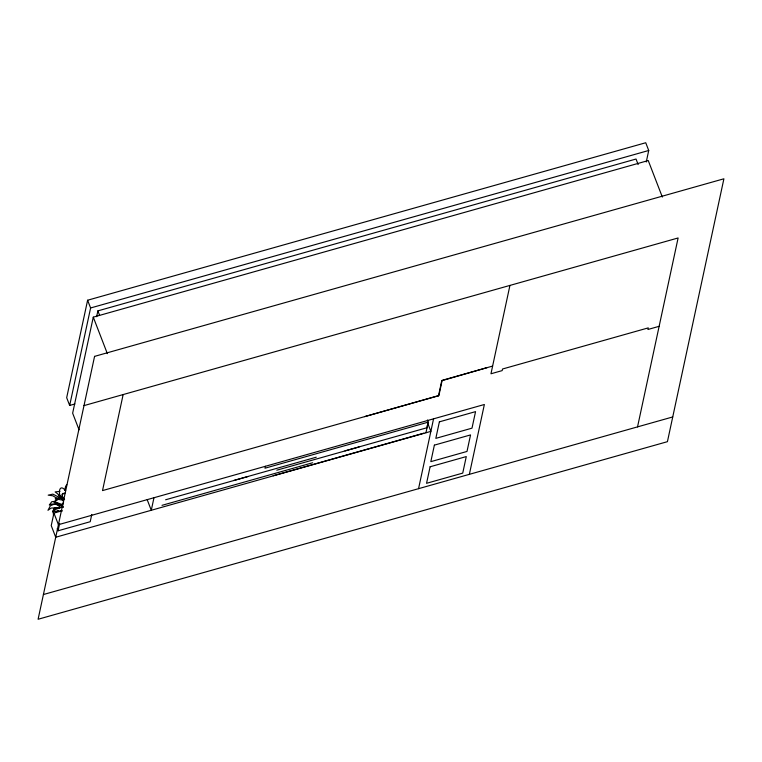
<?xml version="1.0" encoding="UTF-8"?>
<svg xmlns="http://www.w3.org/2000/svg" width="762" height="762" viewBox="0 0 762 762"><rect width="100%" height="100%" fill="white"/><g stroke="black" fill="none" stroke-linecap="round" stroke-linejoin="round"><path stroke-width="1.14" d="M64.76 490.357L65.608 486.308L66.808 484.727M646.252 162.001L648.719 150.485L645.738 142.742L87.611 300.228L66.675 397.707L69.666 405.451L74.914 403.965M69.666 405.451L90.602 307.972L87.611 300.228M662.33 197.044L648.243 160.553L93.278 317.154L72.647 413.195L79.048 429.778M61.893 510.835L53.931 513.083L51.235 525.628L55.721 537.239L430.863 431.378L427.549 422.777M96.622 316.697L97.879 310.877L636.022 159.029L638.156 164.554M91.783 514.445L90.221 521.713L58.074 530.781L59.636 523.513M123.149 394.564L102.518 490.595L438.864 395.688L442.16 380.324L492.614 366.084M153.972 497.729L151.276 510.273L147.209 499.72M265.386 466.287L264.976 468.211L428.234 422.148L427.406 419.995M364.665 416.623L438.55 395.63M425.948 432.768L428.234 422.148M418.557 488.671L433.559 418.833M438.512 395.792L441.741 380.743L487.013 367.665M469.363 474.335L484.365 404.498L58.417 524.694L53.931 513.083M509.94 285.417L490.966 373.771L502.177 370.608L502.52 369.008L648.272 327.879L647.929 329.479L659.14 326.317M637.537 426.882L678.113 237.963L83.991 405.613M63.56 502.653L62.932 504.053L61.265 504.244L54.769 501.739C53.007 503.644 59.217 495.614 61.827 498.929L63.675 500.31M53.454 514.855L53.073 510.721L55.455 508.73M59.141 494.89L58.303 494.643L60.008 497.262M55.759 512.121L58.55 510.454M64.846 492.995L62.217 494.481L62.455 496.443L63.97 498.929M54.026 510.988L52.845 511.978L53.921 508.435L56.817 507.644L58.712 508.225M62.684 504.034L63.389 503.492M90.602 307.972L648.719 150.485M233.801 480.47L316.259 457.2M165.611 499.777L248.069 476.507M344.967 450.885L427.415 427.615L427.082 425.796M276.777 470.192L359.226 446.923M162.001 505.339L312.639 462.763M273.158 475.755L423.805 433.178M43.415 594.531L672.741 416.947M60.865 507.606C49.263 511.254 52.768 511.645 62.313 510.921M59.055 507.368L63.284 507.273M54.854 501.367L51.759 501.71L49.311 505.016C48.959 504.149 54.921 503.72 56.674 504.273L60.779 505.425L62.598 506.968M64.646 493.633C60.95 492.062 62.265 496.491 63.036 498.548M62.589 506.111L62.722 507.454M57.902 504.93L63.103 506.378M62.674 505.53L53.692 501.987L58.226 499.377L62.465 500.072L63.76 501.034M59.998 491.357L55.112 491.919L61.57 496.795M57.798 498.767L52.768 495.776L48.187 495.148L52.883 494.138L59.103 497.272M59.512 507.683L51.102 508.073L47.968 510.292L50.425 505.739L53.369 504.52L54.95 504.111L58.779 505.416L59.522 507.73L59.493 507.197M64.589 499.396L59.807 497.567L55.197 498.729L56.378 499.843M62.522 506.492L61.017 505.663L60.989 504.434M65.656 490.795C58.988 482.336 57.598 494.576 61.827 498.71M97.879 310.877L99.584 315.306M93.278 317.154L107.356 353.644M57.217 528.571L58.074 530.781M94.574 356.378L38.1 619.258L667.426 441.674L723.9 178.794L94.574 356.378M434.378 445.132L430.825 461.658L467.001 451.447L470.554 434.921L434.378 445.132M439.379 421.843L435.826 438.369L472.002 428.158L475.555 411.632L439.379 421.843M430.101 466.782L426.558 483.308L462.734 473.107L466.277 456.581L430.101 466.782"/></g></svg>
